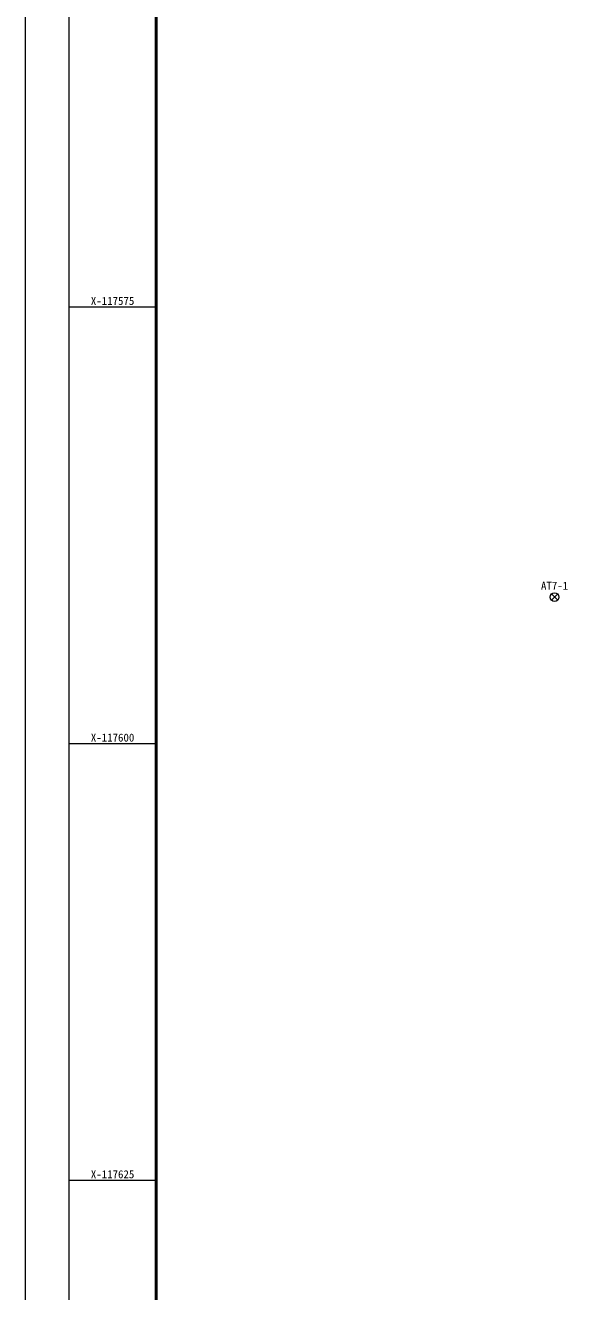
# Model space of a CAD drawing. Units: millimetres, scale not verified. Extents: x -29071210 to -28860960, y -117775216 to -117329466.
# Drawn here: x -29071210 to -29039963, y -117631355 to -117558855 of the extents above; entities that cross this region are included whole.
import ezdxf
from ezdxf.enums import TextEntityAlignment as Align

# ---------------------------------------------------------------- set-up
doc = ezdxf.new("R2010")
doc.units = ezdxf.units.MM
doc.header["$LTSCALE"] = 250
doc.layers.add('S-SUV-SRVR', color=3, linetype='Continuous', lineweight=13)
doc.layers.add('S-SUV-TTL', color=7, linetype='Continuous', lineweight=15)
doc.styles.add('ＭＳ ゴシック', font='')
doc.styles.get('ＭＳ ゴシック').set_extended_font_data('MS Gothic')

# ---------------------------------------------------------------- blocks, each defined once
blk = doc.blocks.new('ﾌﾟﾛｯﾄﾏｰｸ-C1')
at = {"color": 7, "linetype": 'Continuous', "lineweight": 20}
for p, q in [((-0.3536, 0.3536), (0.3536, -0.3536)), ((-0.3536, -0.3536), (0.3536, 0.3536))]:
    blk.add_line(p, q, dxfattribs=at)
blk.add_circle((0, 0), 0.5, dxfattribs=at)

msp = doc.modelspace()

# ---------------------------------------------------------------- linework, layer by layer
at = {"layer": 'S-SUV-TTL'}
for p, q in [((-29063709.7, -117575000), (-29068709.7, -117575000)), ((-29063709.7, -117600000), (-29068709.7, -117600000)), ((-29063709.7, -117625000), (-29068709.7, -117625000))]:
    msp.add_line(p, q, dxfattribs=at)
for points in [[(-29071209.7, -117775215.9), (-28860959.7, -117775215.9), (-28860959.7, -117329465.9), (-29071209.7, -117329465.9)], [(-29068709.7, -117772715.9), (-28863459.7, -117772715.9), (-28863459.7, -117331965.9), (-29068709.7, -117331965.9)]]:
    msp.add_lwpolyline(points, close=True, dxfattribs=at)
at = {"layer": 'S-SUV-TTL', "color": 2, "lineweight": 50}
msp.add_lwpolyline([(-29063709.7, -117767715.9), (-28868459.7, -117767715.9), (-28868459.7, -117336965.9), (-29063709.7, -117336965.9)], close=True, dxfattribs=at)

# ---------------------------------------------------------------- block references
at = {"layer": 'S-SUV-SRVR', "xscale": 500, "yscale": 500}
msp.add_blockref('ﾌﾟﾛｯﾄﾏｰｸ-C1', (-29040885, -117591587), dxfattribs=at)

# ---------------------------------------------------------------- texts
at = {"layer": 'S-SUV-SRVR', "color": 7, "style": 'ＭＳ ゴシック'}
msp.add_text('AT7-1', height=458.2, dxfattribs=at).set_placement((-29041666.2, -117590712), align=Align.TOP_LEFT)
at = {"layer": 'S-SUV-TTL', "style": 'ＭＳ ゴシック'}
for s, p in [('X-117575', (-29066209.7, -117575000)), ('X-117600', (-29066209.7, -117600000)), ('X-117625', (-29066209.7, -117625000))]:
    msp.add_text(s, height=458.2, dxfattribs=at).set_placement(p, align=Align.BOTTOM_CENTER)

doc.saveas('drawing.dxf')
